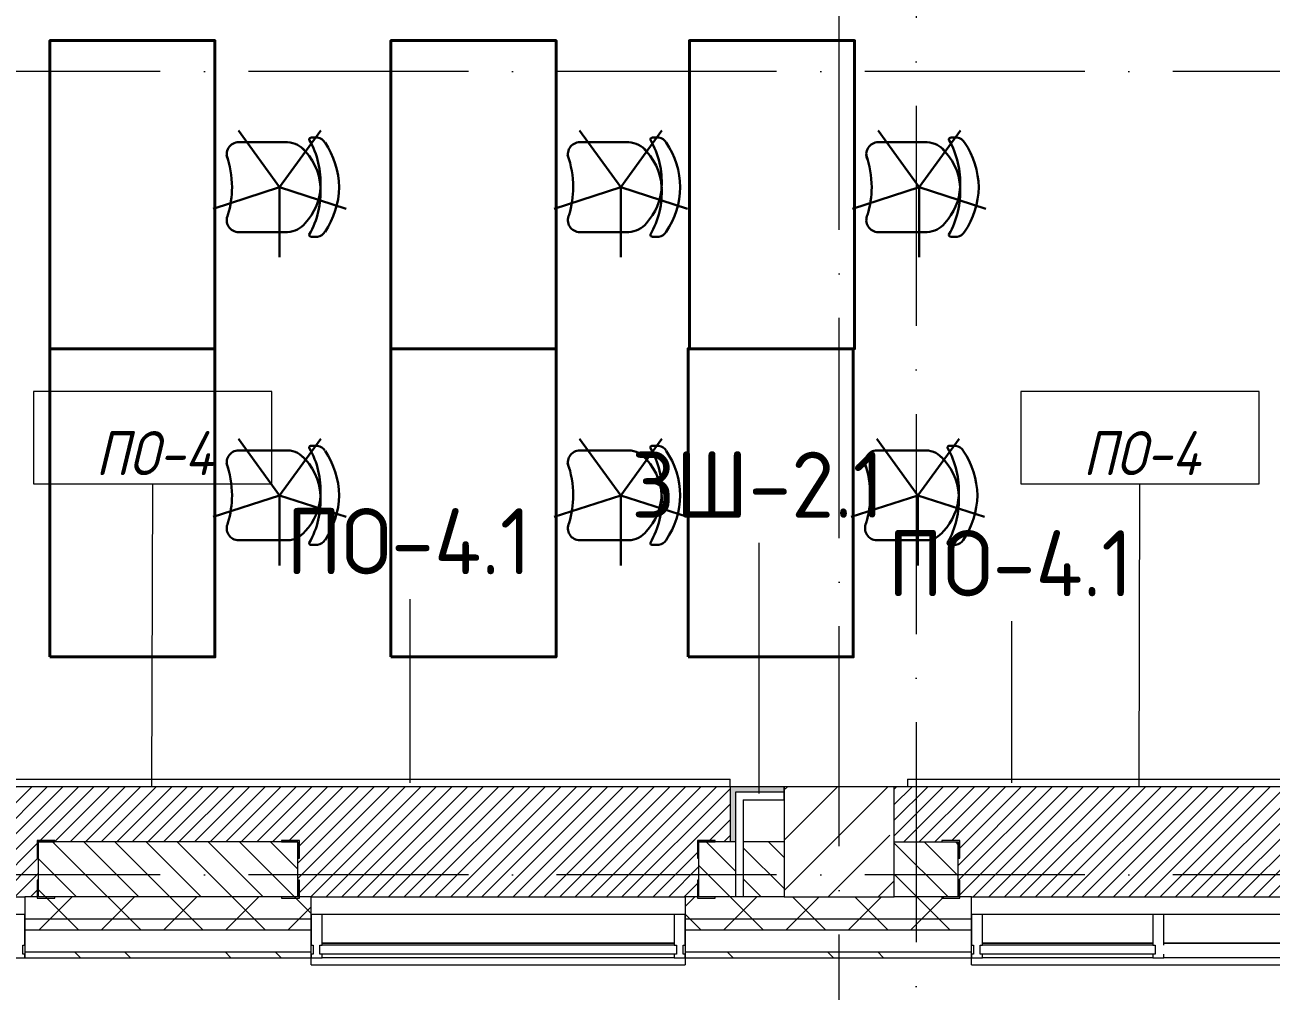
# Model space of a CAD drawing. Header units: millimetres. Extents: x -6467 to 105918, y -7090 to 92481.
# Drawn here: x 64900 to 70562, y -2347 to 2042 of the extents above; entities that cross this region are included whole.
import ezdxf

# ---------------------------------------------------------------- set-up
doc = ezdxf.new("R2010")
doc.units = ezdxf.units.MM
doc.linetypes.add('50_200_ШТРИХ_1Т_ш5_п1_п1_', pattern=[1400, 1000, -200, 0, -200])
doc.linetypes.add('IMPORT-200_ШТРИХ__ш1_п0_6_ _4_', pattern=[128000, 80000, -48000])
for name, color, linetype, lineweight in [('A-FLOR', 7, 'Continuous', 9), ('A-FLOR-IDEN', 7, 'Continuous', 9), ('A-GLAZ', 7, 'Continuous', 5), ('A-GLAZ-CWMG', 7, 'Continuous', 9), ('A-GLAZ-CWMG-1', 7, 'Continuous', 20), ('A-WALL', 7, 'Continuous', 5), ('A-WALL-FNSH-1', 7, 'Continuous', 5), ('A-WALL-IDEN', 7, 'Continuous', 9), ('I-WALL', 7, 'Continuous', 5), ('S-COLS', 7, 'Continuous', 9), ('S-COLS-1', 7, 'Continuous', 5)]:
    doc.layers.add(name, color=color, linetype=linetype, lineweight=lineweight)
for name, color, linetype, lineweight, true_color in [('A-FLOR-PATT-1', 7, 'Continuous', 5, 0xd61c12), ('A-GENM-1', 7, 'Continuous', 9, 0xaaaaaa), ('A-GENM-2', 7, 'Continuous', 20, 0xaaaaaa), ('A-WALL-1', 7, 'Continuous', 5, 0x77b143), ('A-WALL-3', 7, 'Continuous', 5, 0x787878), ('мебель 2 этаж-1', 7, 'Continuous', 40, 0xaaaaaa), ('Оси-3', 7, '50_200_ШТРИХ_1Т_ш5_п1_п1_', 9, 0xaaaaaa), ('ТХ_функционал-15', 7, 'IMPORT-200_ШТРИХ__ш1_п0_6_ _4_', 30, 0xaaaaaa), ('ТХ_функционал-2', 7, 'Continuous', 40, 0xaaaaaa), ('ТХ_функционал-9', 7, 'Continuous', 30, 0xaaaaaa)]:
    doc.layers.add(name, color=color, linetype=linetype, lineweight=lineweight, true_color=true_color)
doc.styles.add('GOST Common', font='GOST_Common.ttf', dxfattribs={"height": 300})
doc.styles.add('GOST Common_I', font='GOST_Common Italic.ttf', dxfattribs={"width": 0.9, "height": 200})
pattern_1 = [(45, (0, 0), (-141.42136, 141.42136), []), (135, (0, 0), (-141.42136, -141.42136), [])]

# ---------------------------------------------------------------- blocks, each defined once
blk = doc.blocks.new('BSC_Колонна _Прямоугольная - 500х500-V67-АИ_План этажа Радиаторы_2')
at = {"layer": 'S-COLS-1'}
h = blk.add_hatch(dxfattribs=at)
h.set_pattern_fill('FP_95', color=256, style=0, pattern_type=2)
h.set_pattern_definition([(45, (-68600, 1668.96), (-228.0985, 228.0985), []), (45, (-68371.9, 1668.96), (-228.0985, 228.0985), [403.225, -80.645, 6.706, -73.939])])
h.paths.add_polyline_path([(-162.1, -250), (250, -250), (250, 250), (-250, 250), (-250, -250)])
for p, q in [((250, 250), (-250, 250)), ((-250, 250), (-250, -250)), ((250, -250), (250, 250)), ((-250, -250), (250, -250))]:
    blk.add_line(p, q, dxfattribs=at)
blk = doc.blocks.new('Прямоугольный импост - Импост структурный с накладкой - 180мм-22437098-АИ_План этажа Радиаторы_2')
at = {"layer": 'A-GLAZ-CWMG-1'}
for p, q in [((-50, 0), (-50, 17)), ((-50, 17), (0, 17)), ((-40, 0), (-50, 0)), ((-40, -40), (-40, 0)), ((0, 0), (-10, 0)), ((-10, 0), (-10, -40)), ((0, 17), (0, 0)), ((-50, -180), (-50, -40)), ((-50, -40), (-40, -40)), ((-10, -40), (0, -40)), ((0, -40), (0, -180)), ((0, -180), (-50, -180))]:
    blk.add_line(p, q, dxfattribs=at)
blk = doc.blocks.new('Прямоугольный импост - Импост структурный с накладкой - 180мм-22437099-АИ_План этажа Радиаторы_2')
at = {"layer": 'A-GLAZ-CWMG-1'}
for p, q in [((0, 17), (-50, 17)), ((-50, 17), (-50, 0)), ((-50, 0), (-40, 0)), ((-40, 0), (-40, -40)), ((-10, -40), (-10, 0)), ((-10, 0), (0, 0)), ((0, 0), (0, 17)), ((-40, -40), (-50, -40)), ((-50, -40), (-50, -180)), ((0, -40), (-10, -40)), ((0, -180), (0, -40)), ((-50, -180), (0, -180))]:
    blk.add_line(p, q, dxfattribs=at)
blk = doc.blocks.new('Прямоугольный импост - Импост структурный с накладкой - 180мм-V233-АИ_План этажа Радиаторы_2')
at = {"layer": 'A-GLAZ-CWMG'}
for p, q in [((67850, -1999), (66250, -1999)), ((67850, -2139), (66250, -2139)), ((67850, -2179), (66250, -2179)), ((67850, -2196), (66250, -2196))]:
    blk.add_line(p, q, dxfattribs=at)
blk = doc.blocks.new('Прямоугольный импост - Импост структурный с накладкой - 180мм-22437111-АИ_План этажа Радиаторы_2')
at = {"layer": 'A-GLAZ-CWMG-1'}
for p, q in [((-50, 0), (-50, 17)), ((-50, 17), (0, 17)), ((0, 0), (-10, 0)), ((-10, 0), (-10, -40)), ((0, 17), (0, 0)), ((-50, -180), (-50, -40)), ((-10, -40), (0, -40)), ((0, -40), (0, -180)), ((0, -180), (-50, -180))]:
    blk.add_line(p, q, dxfattribs=at)
blk = doc.blocks.new('Прямоугольный импост - Импост структурный с накладкой - 180мм-V234-АИ_План этажа Радиаторы_2')
at = {"layer": 'A-GLAZ-CWMG'}
for p, q in [((30725, -1999), (29950, -1999)), ((30725, -2139), (29950, -2139)), ((30725, -2179), (29950, -2179)), ((30725, -2196), (29950, -2196))]:
    blk.add_line(p, q, dxfattribs=at)
blk = doc.blocks.new('Прямоугольный импост - Импост структурный с накладкой - 180мм-V232-АИ_План этажа Радиаторы_2')
at = {"layer": 'A-GLAZ-CWMG'}
for p, q in [((6637, 55111), (5862, 55111)), ((6637, 54914), (5862, 54914))]:
    blk.add_line(p, q, dxfattribs=at)
blk = doc.blocks.new('Прямоугольный импост - Импост структурный с накладкой - 180мм-V237-АИ_План этажа Радиаторы_2')
at = {"layer": 'A-GLAZ-CWMG-1'}
for p, q in [((-25, 0), (-25, 17)), ((-25, 17), (25, 17)), ((-15, 0), (-25, 0)), ((-15, -40), (-15, 0)), ((25, 17), (25, 0)), ((-25, -180), (-25, -40)), ((-25, -40), (-15, -40)), ((25, -40), (25, -180)), ((25, -180), (-25, -180))]:
    blk.add_line(p, q, dxfattribs=at)
blk = doc.blocks.new('Прямоугольный импост - Импост структурный с накладкой - 180мм-22437157-АИ_План этажа Радиаторы_2')
at = {"layer": 'A-GLAZ-CWMG-1'}
for p, q in [((0, 17), (-50, 17)), ((-50, 17), (-50, 0)), ((-50, 0), (-40, 0)), ((-40, 0), (-40, -40)), ((-10, -40), (-10, 0)), ((-10, 0), (0, 0)), ((0, 0), (0, 17)), ((-40, -40), (-50, -40)), ((-50, -40), (-50, -180)), ((0, -40), (-10, -40)), ((0, -180), (0, -40)), ((-50, -180), (0, -180))]:
    blk.add_line(p, q, dxfattribs=at)
blk = doc.blocks.new('Фахверк _газобетон торцы_299 - Фахверк _газобетон торцы_-25573000-АИ_План этажа Радиаторы_2')
at = {"layer": 'A-GENM-2'}
for p, q in [((89406, 11134.7), (89325, 11134.7)), ((89325, 11134.7), (89325, 11128.7)), ((89325, 11128.7), (89400, 11128.7)), ((89400, 11128.7), (89400, 11053.7)), ((89406, 11053.7), (89406, 11134.7)), ((89400, 11053.7), (89406, 11053.7)), ((89400, 10953.7), (89400, 10878.7)), ((89406, 10953.7), (89400, 10953.7)), ((89406, 10872.7), (89406, 10953.7)), ((89400, 10878.7), (89325, 10878.7)), ((89325, 10878.7), (89325, 10872.7)), ((89325, 10872.7), (89406, 10872.7))]:
    blk.add_line(p, q, dxfattribs=at)
blk = doc.blocks.new('Фахверк _газобетон торцы_300 - Фахверк _газобетон торцы_-25573020-АИ_План этажа Радиаторы_2')
at = {"layer": 'A-GENM-2'}
for p, q in [((89406, 11134.7), (89325, 11134.7)), ((89325, 11134.7), (89325, 11128.7)), ((89325, 11128.7), (89400, 11128.7)), ((89400, 11128.7), (89400, 11053.7)), ((89406, 11053.7), (89406, 11134.7)), ((89400, 11053.7), (89406, 11053.7)), ((89400, 10953.7), (89400, 10878.7)), ((89406, 10953.7), (89400, 10953.7)), ((89406, 10872.7), (89406, 10953.7)), ((89400, 10878.7), (89325, 10878.7)), ((89325, 10878.7), (89325, 10872.7)), ((89325, 10872.7), (89406, 10872.7))]:
    blk.add_line(p, q, dxfattribs=at)
blk = doc.blocks.new('Фахверк _газобетон торцы_301 - Фахверк _газобетон торцы_-25573040-АИ_План этажа Радиаторы_2')
at = {"layer": 'A-GENM-2'}
for p, q in [((89406, 11134.7), (89325, 11134.7)), ((89325, 11134.7), (89325, 11128.7)), ((89325, 11128.7), (89400, 11128.7)), ((89400, 11128.7), (89400, 11053.7)), ((89406, 11053.7), (89406, 11134.7)), ((89400, 11053.7), (89406, 11053.7)), ((89400, 10953.7), (89400, 10878.7)), ((89406, 10953.7), (89400, 10953.7)), ((89406, 10872.7), (89406, 10953.7)), ((89400, 10878.7), (89325, 10878.7)), ((89325, 10878.7), (89325, 10872.7)), ((89325, 10872.7), (89406, 10872.7))]:
    blk.add_line(p, q, dxfattribs=at)
blk = doc.blocks.new('Фахверк _газобетон торцы_302 - Фахверк _газобетон торцы_-25573060-АИ_План этажа Радиаторы_2')
at = {"layer": 'A-GENM-2'}
for p, q in [((89406, 11134.7), (89325, 11134.7)), ((89325, 11134.7), (89325, 11128.7)), ((89325, 11128.7), (89400, 11128.7)), ((89400, 11128.7), (89400, 11053.7)), ((89406, 11053.7), (89406, 11134.7)), ((89400, 11053.7), (89406, 11053.7)), ((89400, 10953.7), (89400, 10878.7)), ((89406, 10953.7), (89400, 10953.7)), ((89406, 10872.7), (89406, 10953.7)), ((89400, 10878.7), (89325, 10878.7)), ((89325, 10878.7), (89325, 10872.7)), ((89325, 10872.7), (89406, 10872.7))]:
    blk.add_line(p, q, dxfattribs=at)
blk = doc.blocks.new('Отлив_СКБ - Отлив витража-25810986-АИ_План этажа Радиаторы_2')
at = {"layer": 'A-GLAZ'}
for p, q in [((0, 67.4), (0, 100)), ((1700, 100), (0, 100)), ((1700, 100), (1700, 67.4)), ((50, 2), (1650, 2)), ((1650, 0), (50, 0))]:
    blk.add_line(p, q, dxfattribs=at)
blk = doc.blocks.new('Отлив_СКБ - Отлив витража-V387-АИ_План этажа Радиаторы_2')
at = {"layer": 'A-GLAZ'}
for p, q in [((0, 67.4), (0, 100)), ((1700, 100), (0, 100)), ((1700, 100), (1700, 67.4)), ((50, 2), (825, 2)), ((875, 2), (1650, 2)), ((825, 0), (50, 0)), ((1650, 0), (875, 0))]:
    blk.add_line(p, q, dxfattribs=at)
blk = doc.blocks.new('мебель 2 этаж-28800768-АИ_План этажа Радиаторы_2')
at = {"layer": 'ТХ_функционал-15'}
for p, q in [((68320.7, 3020.2), (68133.7, 3277.6)), ((69870.7, 3020.2), (69683.7, 3277.6)), ((71226.7, 3020.2), (71039.7, 3277.6)), ((68320.7, 1620.2), (68133.7, 1877.6)), ((69870.7, 1620.2), (69683.7, 1877.6)), ((71220.7, 1620.2), (71033.7, 1877.6))]:
    blk.add_line(p, q, dxfattribs=at)
at = {"layer": 'ТХ_функционал-15', "flags": 128}
for points in [[(68018.1, 2921.9), (68320.7, 3020.2), (68507.7, 3277.6)], [(69568.1, 2921.9), (69870.7, 3020.2), (70057.7, 3277.6)], [(70924.1, 2921.9), (71226.7, 3020.2), (71413.7, 3277.6)], [(68623.3, 2921.9), (68320.7, 3020.2), (68320.7, 2702)], [(70173.3, 2921.9), (69870.7, 3020.2), (69870.7, 2702)], [(71529.3, 2921.9), (71226.7, 3020.2), (71226.7, 2702)], [(68018.1, 1521.9), (68320.7, 1620.2), (68507.7, 1877.6)], [(69568.1, 1521.9), (69870.7, 1620.2), (70057.7, 1877.6)], [(70918.1, 1521.9), (71220.7, 1620.2), (71407.7, 1877.6)], [(68623.3, 1521.9), (68320.7, 1620.2), (68320.7, 1302)], [(70173.3, 1521.9), (69870.7, 1620.2), (69870.7, 1302)], [(71523.3, 1521.9), (71220.7, 1620.2), (71220.7, 1302)]]:
    blk.add_lwpolyline(points, dxfattribs=at)
at = {"layer": 'ТХ_функционал-2', "flags": 128}
for points in [[(67276.7, 2286.3), (67276.7, 3686.3), (68026.7, 3686.3), (68026.7, 2286.3)], [(68826.7, 2286.3), (68826.7, 3686.3), (69576.7, 3686.3), (69576.7, 2286.3)], [(70182.7, 2286.3), (70182.7, 3686.3), (70932.7, 3686.3), (70932.7, 2286.3)], [(67276.7, 886.3), (67276.7, 2286.3), (68026.7, 2286.3), (68026.7, 886.3)], [(68826.7, 886.3), (68826.7, 2286.3), (69576.7, 2286.3), (69576.7, 886.3)], [(70176.7, 886.3), (70176.7, 2286.3), (70926.7, 2286.3), (70926.7, 886.3)]]:
    blk.add_lwpolyline(points, close=True, dxfattribs=at)
at = {"layer": 'ТХ_функционал-9'}
for p, q in [((68465.1, 3245.2), (68493.4, 3245.2)), ((70015.1, 3245.2), (70043.4, 3245.2)), ((71371.1, 3245.2), (71399.4, 3245.2)), ((68357, 3224.4), (68134.9, 3224.4)), ((69907, 3224.4), (69684.9, 3224.4)), ((71263, 3224.4), (71040.9, 3224.4)), ((68357, 2816), (68134.9, 2816)), ((68465.1, 2795.2), (68493.4, 2795.2)), ((69907, 2816), (69684.9, 2816)), ((70015.1, 2795.2), (70043.4, 2795.2)), ((71263, 2816), (71040.9, 2816)), ((71371.1, 2795.2), (71399.4, 2795.2)), ((68357, 1824.4), (68134.9, 1824.4)), ((68465.1, 1845.2), (68493.4, 1845.2)), ((69907, 1824.4), (69684.9, 1824.4)), ((70015.1, 1845.2), (70043.4, 1845.2)), ((71257, 1824.4), (71034.9, 1824.4)), ((71365.1, 1845.2), (71393.4, 1845.2)), ((68357, 1416), (68134.9, 1416)), ((69907, 1416), (69684.9, 1416)), ((71257, 1416), (71034.9, 1416)), ((68465.1, 1395.2), (68493.4, 1395.2)), ((70015.1, 1395.2), (70043.4, 1395.2)), ((71365.1, 1395.2), (71393.4, 1395.2))]:
    blk.add_line(p, q, dxfattribs=at)
for centre, radius, start, end in [((68463.5, 3237.1), 8.29, 79.2228, 190.6014), ((68117.2, 3041.6), 389.8, 356.8495, 29.829), ((68487.6, 3200), 45.6, 30.5654, 82.6683), ((70013.5, 3237.1), 8.29, 79.2228, 190.6014), ((69667.2, 3041.6), 389.8, 356.8495, 29.829), ((70037.6, 3200), 45.6, 30.5654, 82.6683), ((71369.5, 3237.1), 8.29, 79.2228, 190.6014), ((71023.2, 3041.6), 389.8, 356.8495, 29.829), ((71393.6, 3200), 45.6, 30.5654, 82.6683), ((68134.8, 3169.9), 54.5, 89.9013, 206.365), ((68352.3, 3116.6), 107.9, 38.2526, 87.5199), ((68244, 3005.3), 262.9, 3.2504, 48.1979), ((68215.5, 3013.5), 375.4, 1.0242, 33.9491), ((69684.8, 3169.9), 54.5, 89.9013, 206.365), ((69902.3, 3116.6), 107.9, 38.2526, 87.5199), ((69794, 3005.3), 262.9, 3.2504, 48.1979), ((69765.5, 3013.5), 375.4, 1.0242, 33.9491), ((71040.8, 3169.9), 54.5, 89.9013, 206.365), ((71258.3, 3116.6), 107.9, 38.2526, 87.5199), ((71150, 3005.3), 262.9, 3.2504, 48.1979), ((71121.5, 3013.5), 375.4, 1.0242, 33.9491), ((67644.5, 3015.7), 460.2, 0.5674, 19.1412), ((69194.5, 3015.7), 460.2, 0.5674, 19.1412), ((70550.5, 3015.7), 460.2, 0.5674, 19.1412), ((67644.5, 3024.8), 460.2, 343.5816, 359.4326), ((68246, 3034.6), 260.9, 317.1011, 356.8345), ((68117.2, 2998.8), 389.8, 330.171, 3.1505), ((68215.5, 3026.9), 375.4, 326.0509, 358.9758), ((69194.5, 3024.8), 460.2, 343.5816, 359.4326), ((69796, 3034.6), 260.9, 317.1011, 356.8345), ((69667.2, 2998.8), 389.8, 330.171, 3.1505), ((69765.5, 3026.9), 375.4, 326.0509, 358.9758), ((70550.5, 3024.8), 460.2, 343.5816, 359.4326), ((71152, 3034.6), 260.9, 317.1011, 356.8345), ((71023.2, 2998.8), 389.8, 330.171, 3.1505), ((71121.5, 3026.9), 375.4, 326.0509, 358.9758), ((68134.8, 2870.5), 54.5, 153.635, 270.0987), ((69684.8, 2870.5), 54.5, 153.635, 270.0987), ((71040.8, 2870.5), 54.5, 153.635, 270.0987), ((68352.3, 2923.9), 107.9, 272.4801, 321.7474), ((69902.3, 2923.9), 107.9, 272.4801, 321.7474), ((71258.3, 2923.9), 107.9, 272.4801, 321.7474), ((68463.5, 2803.4), 8.29, 169.3986, 280.7772), ((68487.6, 2840.5), 45.6, 277.3317, 329.4346), ((70013.5, 2803.4), 8.29, 169.3986, 280.7772), ((70037.6, 2840.5), 45.6, 277.3317, 329.4346), ((71369.5, 2803.4), 8.29, 169.3986, 280.7772), ((71393.6, 2840.5), 45.6, 277.3317, 329.4346), ((68134.8, 1769.9), 54.5, 89.9013, 206.365), ((68352.3, 1716.6), 107.9, 38.2526, 87.5199), ((68463.5, 1837.1), 8.29, 79.2228, 190.6014), ((68117.2, 1641.6), 389.8, 356.8495, 29.829), ((68487.6, 1800), 45.6, 30.5654, 82.6683), ((68215.5, 1613.5), 375.4, 1.0242, 33.9491), ((69684.8, 1769.9), 54.5, 89.9013, 206.365), ((69902.3, 1716.6), 107.9, 38.2526, 87.5199), ((70013.5, 1837.1), 8.29, 79.2228, 190.6014), ((69667.2, 1641.6), 389.8, 356.8495, 29.829), ((70037.6, 1800), 45.6, 30.5654, 82.6683), ((69765.5, 1613.5), 375.4, 1.0242, 33.9491), ((71034.8, 1769.9), 54.5, 89.9013, 206.365), ((71252.3, 1716.6), 107.9, 38.2526, 87.5199), ((71363.5, 1837.1), 8.29, 79.2228, 190.6014), ((71017.2, 1641.6), 389.8, 356.8495, 29.829), ((71387.6, 1800), 45.6, 30.5654, 82.6683), ((71115.5, 1613.5), 375.4, 1.0242, 33.9491), ((67644.5, 1615.7), 460.2, 0.5674, 19.1412), ((68244, 1605.3), 262.9, 3.2504, 48.1979), ((69194.5, 1615.7), 460.2, 0.5674, 19.1412), ((69794, 1605.3), 262.9, 3.2504, 48.1979), ((70544.5, 1615.7), 460.2, 0.5674, 19.1412), ((71144, 1605.3), 262.9, 3.2504, 48.1979), ((67644.5, 1624.8), 460.2, 343.5816, 359.4326), ((68246, 1634.6), 260.9, 317.1011, 356.8345), ((68117.2, 1598.8), 389.8, 330.171, 3.1505), ((68215.5, 1626.9), 375.4, 326.0509, 358.9758), ((69194.5, 1624.8), 460.2, 343.5816, 359.4326), ((69796, 1634.6), 260.9, 317.1011, 356.8345), ((69667.2, 1598.8), 389.8, 330.171, 3.1505), ((69765.5, 1626.9), 375.4, 326.0509, 358.9758), ((70544.5, 1624.8), 460.2, 343.5816, 359.4326), ((71146, 1634.6), 260.9, 317.1011, 356.8345), ((71017.2, 1598.8), 389.8, 330.171, 3.1505), ((71115.5, 1626.9), 375.4, 326.0509, 358.9758), ((68134.8, 1470.5), 54.5, 153.635, 270.0987), ((69684.8, 1470.5), 54.5, 153.635, 270.0987), ((71034.8, 1470.5), 54.5, 153.635, 270.0987), ((68352.3, 1523.9), 107.9, 272.4801, 321.7474), ((68487.6, 1440.5), 45.6, 277.3317, 329.4346), ((69902.3, 1523.9), 107.9, 272.4801, 321.7474), ((70037.6, 1440.5), 45.6, 277.3317, 329.4346), ((71252.3, 1523.9), 107.9, 272.4801, 321.7474), ((71387.6, 1440.5), 45.6, 277.3317, 329.4346), ((68463.5, 1403.4), 8.29, 169.3986, 280.7772), ((70013.5, 1403.4), 8.29, 169.3986, 280.7772), ((71363.5, 1403.4), 8.29, 169.3986, 280.7772)]:
    blk.add_arc(centre, radius, start, end, dxfattribs=at)
blk = doc.blocks.new('AAR_СКБ_Марка_Перекрытия_1 мм - Марка пола-27961726-АИ_План этажа Радиаторы_2')
at = {"layer": 'A-FLOR-IDEN'}
for p, q in [((2.723, 2.101), (-2.69, 2.101)), ((-2.69, 2.101), (-2.69, 0)), ((2.723, 0), (2.723, 2.101)), ((-2.69, 0), (2.723, 0))]:
    blk.add_line(p, q, dxfattribs=at)

msp = doc.modelspace()

# ---------------------------------------------------------------- hatches: boundary and pattern name
at = {"layer": 'A-FLOR-PATT-1'}
h = msp.add_hatch(dxfattribs=at)
h.set_pattern_fill('FP_280', color=256, style=0, pattern_type=2)
h.set_pattern_definition([(45, (65600, -1668.96), (-35.3553, 35.3553), [])])
h.paths.add_polyline_path([(67607.4, -1919), (67955.4, -1919), (67955.4, -1844), (67960.4, -1844), (67960.4, -1744), (67955.4, -1744), (67955.4, -1663), (68036.4, -1663), (68036.4, -1669), (68104, -1669), (68104, -1419), (62850, -1419), (62850, -1669), (63066.4, -1669), (63066.4, -1663), (63147.4, -1663), (63147.4, -1744), (63141.4, -1744), (63141.4, -1844), (63147.4, -1844), (63147.4, -1919), (64955.4, -1918.1), (64955.4, -1844), (64960.4, -1844), (64960.4, -1744), (64955.4, -1744), (64955.4, -1663), (65036.4, -1663), (65036.4, -1669), (66066.4, -1669), (66066.4, -1663), (66147.4, -1663), (66147.4, -1744), (66141.4, -1744), (66141.4, -1844), (66147.4, -1844), (66147.4, -1919), (66776.9, -1919)])
h = msp.add_hatch(dxfattribs=at)
h.set_pattern_fill('FP_281', color=256, style=0, pattern_type=2)
h.set_pattern_definition([(45, (70095.224, -1668.96), (-35.3553, 35.3553), [])])
h.paths.add_polyline_path([(70929.4, -1919), (70955.4, -1918.3), (70955.4, -1844), (70960.4, -1844), (70960.4, -1744), (70955.4, -1744), (70955.4, -1663), (71036.4, -1663), (71036.4, -1669), (71085.2, -1669), (71085.2, -1419), (68850, -1419), (68850, -1670.8), (69140.4, -1670.8), (69141.4, -1844), (69147.4, -1844), (69147.4, -1919), (70900, -1919)])
h.paths.add_polyline_path([(69147.4, -1744), (69141.4, -1744), (69140.4, -1669), (69066.4, -1669), (69066.4, -1663), (69147.4, -1663), (69147.4, -1719.8)])
at = {"layer": 'A-WALL'}
h = msp.add_hatch(dxfattribs=at)
h.set_pattern_fill('FP_125', color=256, style=0, pattern_type=2)
h.set_pattern_definition(pattern_1)
h.paths.add_polyline_path([(99166.3, -2019), (101250, -2019), (101250, -1919), (92065.3, -1919), (92065.3, -2019), (95844.3, -2019)])
h.paths.add_polyline_path([(90365.3, -2019), (90365.3, -1919), (82525, -1919), (82525, -2019), (90030.8, -2019)])
h.paths.add_polyline_path([(81400, -2019), (81675, -2019), (81675, -1919), (80400, -1919), (80400, -2019), (81310.6, -2019)])
h.paths.add_polyline_path([(70900, -2019), (72700, -2019), (72700, -1919), (70900, -1919)])
h.paths.add_polyline_path([(69200, -2019), (69200, -1919), (67900, -1919), (67900, -2019), (68853.1, -2019)])
h.paths.add_polyline_path([(66200, -2019), (66200, -1919), (64900, -1919), (64900, -2019), (65946.4, -2019)])
h.paths.add_polyline_path([(63039.6, -2019), (63200, -2019), (63200, -1919), (61900, -1919), (61900, -2019), (62624.4, -2019)])
h.paths.add_polyline_path([(57200, -2019), (57200, -1919), (55900, -1919), (55900, -2019), (56810.9, -2019)])
h.paths.add_polyline_path([(58900, -2019), (60200, -2019), (60200, -1919), (58900, -1919)])
h.paths.add_polyline_path([(52900, -2019), (54200, -2019), (54200, -1919), (52900, -1919)])
h.paths.add_polyline_path([(50997.4, -2019), (51200, -2019), (51200, -1919), (49900, -1919), (49900, -2019), (50166.9, -2019)])
h.paths.add_polyline_path([(46900, -2019), (48200, -2019), (48200, -1919), (46900, -1919)])
h.paths.add_polyline_path([(45183.9, -2019), (45200, -2019), (45200, -1919), (43900, -1919), (43900, -2019), (44353.4, -2019)])
h.paths.add_polyline_path([(41861.9, -2019), (42200, -2019), (42200, -1919), (40900, -1919), (40900, -2019), (41031.4, -2019)])
h.paths.add_polyline_path([(38539.9, -2019), (39200, -2019), (39200, -1919), (37600, -1919), (37600, -2019), (37709.4, -2019)])
h.paths.add_polyline_path([(34600, -2019), (35900, -2019), (35900, -1919), (34600, -1919)])
h.paths.add_polyline_path([(31895.9, -2019), (32900, -2019), (32900, -1919), (31600, -1919), (31600, -2019)])
h.paths.add_polyline_path([(29900, -2019), (29900, -1919), (28790, -1919), (28790, -2019), (29819.7, -2019)])
h.paths.add_polyline_path([(25667.2, -2019), (26900, -2019), (26900, -1919), (25600, -1919), (25600, -2019)])
h.paths.add_polyline_path([(23900, -2019), (23900, -1919), (22600, -1919), (22600, -2019), (23590.9, -2019)])
h.paths.add_polyline_path([(20268.9, -2019), (20900, -2019), (20900, -1919), (19600, -1919), (19600, -2019), (19853.7, -2019)])
h.paths.add_polyline_path([(14870.7, -2019), (14960, -2019), (14960, -1919), (13660, -1919), (13660, -2019), (14455.5, -2019)])
h.paths.add_polyline_path([(16660, -2019), (17900, -2019), (17900, -1919), (16660, -1919)])
h.paths.add_polyline_path([(12785, -2019), (12785, -1919), (7325.3, -1919), (7325.3, -2019), (12379.2, -2019)])
h.paths.add_polyline_path([(2828.5, -2019), (6450.3, -2019), (6450.3, -1919), (-2550, -1919), (-2550, -2019), (-493.5, -2019)])
h = msp.add_hatch(dxfattribs=at)
h.set_pattern_fill('FP_125', color=256, style=0, pattern_type=2)
h.set_pattern_definition(pattern_1)
h.paths.add_polyline_path([(99166.3, -2069), (101350, -2069), (101350, -2019), (92065.3, -2019), (92065.3, -2069), (95844.3, -2069)])
h.paths.add_polyline_path([(89200.3, -2069), (90365.3, -2069), (90365.3, -2019), (82525, -2019), (82525, -2069), (87539.3, -2069)])
h.paths.add_polyline_path([(81675, -2069), (81675, -2019), (80400, -2019), (80400, -2069), (81310.6, -2069)])
h.paths.add_polyline_path([(72590.4, -2069), (72700, -2069), (72700, -2019), (70900, -2019), (70900, -2069), (71759.9, -2069)])
h.paths.add_polyline_path([(68853.1, -2069), (69200, -2069), (69200, -2019), (67900, -2019), (67900, -2069), (68437.9, -2069)])
h.paths.add_polyline_path([(65946.4, -2069), (66200, -2069), (66200, -2019), (64900, -2019), (64900, -2069), (65115.9, -2069)])
h.paths.add_polyline_path([(62209.1, -2069), (63200, -2069), (63200, -2019), (61900, -2019), (61900, -2069)])
h.paths.add_polyline_path([(57200, -2069), (57200, -2019), (55900, -2019), (55900, -2069), (56810.9, -2069)])
h.paths.add_polyline_path([(58900, -2069), (60200, -2069), (60200, -2019), (58900, -2019)])
h.paths.add_polyline_path([(50997.4, -2069), (51200, -2069), (51200, -2019), (49900, -2019), (49900, -2069), (50166.9, -2069)])
h.paths.add_polyline_path([(53904.1, -2069), (54200, -2069), (54200, -2019), (52900, -2019), (52900, -2069), (53488.9, -2069)])
h.paths.add_polyline_path([(48200, -2069), (48200, -2019), (46900, -2019), (46900, -2069), (47675.4, -2069)])
h.paths.add_polyline_path([(42200, -2069), (42200, -2019), (40900, -2019), (40900, -2069), (41861.9, -2069)])
h.paths.add_polyline_path([(45183.9, -2069), (45200, -2069), (45200, -2019), (43900, -2019), (43900, -2069), (44353.4, -2069)])
h.paths.add_polyline_path([(39200, -2069), (39200, -2019), (37600, -2019), (37600, -2069), (38955.2, -2069)])
h.paths.add_polyline_path([(35900, -2069), (35900, -2019), (34600, -2019), (34600, -2069), (35217.9, -2069)])
h.paths.add_polyline_path([(31895.9, -2069), (32900, -2069), (32900, -2019), (31600, -2019), (31600, -2069)])
h.paths.add_polyline_path([(26497.7, -2069), (26900, -2069), (26900, -2019), (25600, -2019), (25600, -2069), (26082.4, -2069)])
h.paths.add_polyline_path([(28989.2, -2069), (29900, -2069), (29900, -2019), (28790, -2019), (28790, -2069)])
h.paths.add_polyline_path([(23900, -2069), (23900, -2019), (22600, -2019), (22600, -2069), (23590.9, -2069)])
h.paths.add_polyline_path([(19600, -2069), (20900, -2069), (20900, -2019), (19600, -2019)])
h.paths.add_polyline_path([(14870.7, -2069), (14960, -2069), (14960, -2019), (13660, -2019), (13660, -2069), (14455.5, -2069)])
h.paths.add_polyline_path([(16947, -2069), (17900, -2069), (17900, -2019), (16660, -2019), (16660, -2069)])
h.paths.add_polyline_path([(10303, -2069), (12785, -2069), (12785, -2019), (7325.3, -2019), (7325.3, -2069), (9472.5, -2069)])
h.paths.add_polyline_path([(5735.2, -2069), (6450.3, -2069), (6450.3, -2019), (-2600, -2019), (-2600, -2069), (5320, -2069)])
at = {"layer": 'A-WALL-1'}
for points in [[(68129, -1669), (68129, -1419), (68104, -1419), (68104, -1669)], [(68349, -1444), (68349, -1419), (68129, -1419), (68129, -1444), (68164, -1444)]]:
    msp.add_hatch(color=256, dxfattribs=at).paths.add_polyline_path(points)
at = {"layer": 'A-WALL-3'}
h = msp.add_hatch(dxfattribs=at)
h.set_pattern_fill('FP_124', color=256, style=0, pattern_type=2)
h.set_pattern_definition([(135, (0, 0), (-342.1478, -342.1478), []), (135, (228.1, 0), (-342.1478, -342.1478), [])])
h.paths.add_polyline_path([(101400, -2196), (101500, -2196), (101500, -2169), (92065.3, -2169), (92065.3, -2196), (101350, -2196)])
h.paths.add_polyline_path([(90365.3, -2196), (90365.3, -2169), (82525, -2169), (82525, -2196), (90030.8, -2196)])
h.paths.add_polyline_path([(81675, -2196), (81675, -2169), (80400, -2169), (80400, -2196), (81310.6, -2196)])
h.paths.add_polyline_path([(71759.9, -2196), (72700, -2196), (72700, -2169), (70900, -2169), (70900, -2196), (70929.4, -2196)])
h.paths.add_polyline_path([(68853.1, -2196), (69200, -2196), (69200, -2169), (67900, -2169), (67900, -2196), (68437.9, -2196)])
h.paths.add_polyline_path([(65946.4, -2196), (66200, -2196), (66200, -2169), (64900, -2169), (64900, -2196), (65115.9, -2196)])
h.paths.add_polyline_path([(62209.1, -2196), (63200, -2196), (63200, -2169), (61900, -2169), (61900, -2196)])
h.paths.add_polyline_path([(55900, -2196), (57200, -2196), (57200, -2169), (55900, -2169)])
h.paths.add_polyline_path([(60200, -2196), (60200, -2169), (58900, -2169), (58900, -2196), (60132.9, -2196)])
h.paths.add_polyline_path([(52900, -2196), (54200, -2196), (54200, -2169), (52900, -2169)])
h.paths.add_polyline_path([(50997.4, -2196), (51200, -2196), (51200, -2169), (49900, -2169), (49900, -2196), (50166.9, -2196)])
h.paths.add_polyline_path([(48200, -2196), (48200, -2169), (46900, -2169), (46900, -2196), (47675.4, -2196)])
h.paths.add_polyline_path([(45183.9, -2196), (45200, -2196), (45200, -2169), (43900, -2169), (43900, -2196), (44353.4, -2196)])
h.paths.add_polyline_path([(41031.4, -2196), (42200, -2196), (42200, -2169), (40900, -2169), (40900, -2196)])
h.paths.add_polyline_path([(38955.2, -2196), (39200, -2196), (39200, -2169), (37600, -2169), (37600, -2196), (38539.9, -2196)])
h.paths.add_polyline_path([(35217.9, -2196), (35900, -2196), (35900, -2169), (34600, -2169), (34600, -2196), (34802.7, -2196)])
h.paths.add_polyline_path([(32726.4, -2196), (32900, -2196), (32900, -2169), (31600, -2169), (31600, -2196), (31895.9, -2196)])
h.paths.add_polyline_path([(29819.7, -2196), (29900, -2196), (29900, -2169), (28790, -2169), (28790, -2196), (29404.4, -2196)])
h.paths.add_polyline_path([(23900, -2196), (23900, -2169), (22600, -2169), (22600, -2196), (23590.9, -2196)])
h.paths.add_polyline_path([(26082.4, -2196), (26900, -2196), (26900, -2169), (25600, -2169), (25600, -2196), (25667.2, -2196)])
h.paths.add_polyline_path([(19600, -2196), (20900, -2196), (20900, -2169), (19600, -2169)])
h.paths.add_polyline_path([(14455.5, -2196), (14960, -2196), (14960, -2169), (13660, -2169), (13660, -2196), (14040.2, -2196)])
h.paths.add_polyline_path([(17777.5, -2196), (17900, -2196), (17900, -2169), (16660, -2169), (16660, -2196), (16947, -2196)])
h.paths.add_polyline_path([(11964, -2196), (12785, -2196), (12785, -2169), (7325.3, -2169), (7325.3, -2196), (11133.5, -2196)])
h.paths.add_polyline_path([(5735.2, -2196), (6450.3, -2196), (6450.3, -2169), (-2727, -2169), (-2727, -2196), (5320, -2196)])
at = {"layer": 'I-WALL'}
h = msp.add_hatch(dxfattribs=at)
h.set_pattern_fill('FP_2', color=256, style=0, pattern_type=2)
h.set_pattern_definition([(135, (0, 0), (-70.71068, -70.71068), [])])
h.paths.add_polyline_path([(80895.3, -1919), (80900, -1919), (80900, -1669), (80460, -1669), (80460, -1919), (80480.1, -1919)])
h.paths.add_polyline_path([(71850, -1919), (71900, -1919), (71900, -1669), (71850, -1669), (71850, -1795)])
h.paths.add_polyline_path([(71110.2, -1919), (71110.2, -1669), (70960.4, -1670.8), (70960.4, -1919)])
h.paths.add_polyline_path([(72400, -1919), (72567.2, -1919), (72567.2, -1669), (72400, -1669), (72400, -1719.8)])
h.paths.add_polyline_path([(71350, -1919), (71350, -1669), (71145.2, -1669), (71145.2, -1919)])
h.paths.add_polyline_path([(72602.2, -1919), (72640, -1919), (72640, -1669), (72602.2, -1669), (72602.2, -1719.8)])
h.paths.add_polyline_path([(69140.4, -1919), (69140.4, -1670.8), (68850, -1670.8), (68850, -1919), (68853.1, -1919)])
h.paths.add_polyline_path([(68129, -1919), (68129, -1669), (67960.4, -1669), (67960.4, -1919), (68022.6, -1919)])
h.paths.add_polyline_path([(68350, -1919), (68350, -1669), (68164, -1669), (68164, -1919)])
h.paths.add_polyline_path([(65946.4, -1919), (66140.4, -1919), (66140.4, -1669), (64960.4, -1669), (64960.4, -1919), (65115.9, -1919)])
h.paths.add_polyline_path([(62850, -1919), (63140.4, -1919), (63140.4, -1669), (62850, -1669), (62850, -1730.5)])
h.paths.add_polyline_path([(62209.1, -1919), (62350, -1919), (62350, -1669), (61960.4, -1669), (61960.4, -1919)])
h.paths.add_polyline_path([(59850, -1919), (60017.2, -1919), (60017.2, -1669), (59850, -1669), (59850, -1719.8)])
h.paths.add_polyline_path([(60052.2, -1919), (60140.4, -1919), (60140.4, -1669), (60052.2, -1669), (60052.2, -1719.8)])
h.paths.add_polyline_path([(55980.4, -1919), (57140.4, -1919), (57140.4, -1669), (55960.4, -1669), (55960.4, -1919)])
h.paths.add_polyline_path([(59350, -1919), (59350, -1669), (59160, -1669), (59160, -1919), (59302.4, -1919)])
h.paths.add_polyline_path([(58960.4, -1919), (59125, -1919), (59125, -1669), (58960.4, -1669), (58960.4, -1719.8)])
h.paths.add_polyline_path([(53164, -1919), (53350, -1919), (53350, -1669), (53164, -1669), (53164, -1719.8)])
h.paths.add_polyline_path([(50350, -1919), (50350, -1669), (50164, -1669), (50164, -1919), (50166.9, -1919)])
h.paths.add_polyline_path([(50129, -1919), (50129, -1669), (49960.4, -1669), (49960.4, -1919)])
h.paths.add_polyline_path([(53073.6, -1919), (53129, -1919), (53129, -1669), (52960.4, -1669), (52960.4, -1919)])
h.paths.add_polyline_path([(53904.1, -1919), (54010, -1919), (54010, -1669), (53850, -1669), (53850, -1919)])
h.paths.add_polyline_path([(54140.4, -1919), (54140.4, -1669), (54045, -1669), (54045, -1919)])
h.paths.add_polyline_path([(51140.4, -1919), (51140.4, -1669), (50850, -1669), (50850, -1919), (50997.4, -1919)])
h.paths.add_polyline_path([(45140.4, -1919), (45140.4, -1669), (45067.3, -1669), (45067.3, -1919)])
h.paths.add_polyline_path([(45032.3, -1919), (45032.3, -1669), (44850, -1669), (44850, -1919)])
h.paths.add_polyline_path([(47675.4, -1919), (48140.4, -1919), (48140.4, -1669), (46960.4, -1669), (46960.4, -1919)])
h.paths.add_polyline_path([(39140.4, -1919), (39140.4, -1669), (39052.2, -1669), (39052.2, -1919)])
h.paths.add_polyline_path([(38955.2, -1919), (39017.2, -1919), (39017.2, -1669), (38850, -1669), (38850, -1919)])
h.paths.add_polyline_path([(38350, -1919), (38350, -1669), (38300, -1669), (38300, -1919)])
h.paths.add_polyline_path([(41861.9, -1919), (42017.2, -1919), (42017.2, -1669), (41850, -1669), (41850, -1919)])
h.paths.add_polyline_path([(42052.2, -1919), (42139.8, -1919), (42139.8, -1669), (42052.2, -1669), (42052.2, -1719.8)])
h.paths.add_polyline_path([(43959.8, -1919), (44350, -1919), (44350, -1669), (43959.8, -1669), (43959.8, -1719.8)])
h.paths.add_polyline_path([(40960.4, -1919), (41350, -1919), (41350, -1669), (40960.4, -1669), (40960.4, -1719.8)])
h.paths.add_polyline_path([(35300, -1919), (35840.4, -1919), (35840.4, -1669), (35300, -1669), (35300, -1719.8)])
h.paths.add_polyline_path([(34660.4, -1919), (34800, -1919), (34800, -1669), (34660.4, -1669), (34660.4, -1719.8)])
h.paths.add_polyline_path([(37660.4, -1919), (37800, -1919), (37800, -1669), (37660.4, -1669), (37660.4, -1719.8)])
h.paths.add_polyline_path([(29480, -1919), (29480, -1669), (29300, -1669), (29300, -1919), (29404.4, -1919)])
h.paths.add_polyline_path([(31660.4, -1919), (32840.4, -1919), (32840.4, -1669), (31660.4, -1669), (31660.4, -1719.8)])
h.paths.add_polyline_path([(28660.4, -1919), (28800, -1919), (28800, -1669), (28660.4, -1669), (28660.4, -1719.8)])
h.paths.add_polyline_path([(29840.4, -1919), (29840.4, -1669), (29515, -1669), (29515, -1919), (29819.7, -1919)])
h.paths.add_polyline_path([(25800, -1919), (25800, -1669), (25660.4, -1669), (25660.4, -1919), (25667.2, -1919)])
h.paths.add_polyline_path([(26467.2, -1919), (26467.2, -1669), (26300, -1669), (26300, -1919)])
h.paths.add_polyline_path([(26840.4, -1919), (26840.4, -1669), (26502.2, -1669), (26502.2, -1919)])
h.paths.add_polyline_path([(23590.9, -1919), (23840.4, -1919), (23840.4, -1669), (22660.4, -1669), (22660.4, -1919), (22760.4, -1919)])
h.paths.add_polyline_path([(20684.2, -1919), (20840.4, -1919), (20840.4, -1669), (20475, -1669), (20475, -1919)])
h.paths.add_polyline_path([(17840.4, -1919), (17840.4, -1669), (17535, -1669), (17535, -1919), (17777.5, -1919)])
h.paths.add_polyline_path([(20300, -1919), (20440, -1919), (20440, -1669), (20300, -1669), (20300, -1719.8)])
h.paths.add_polyline_path([(19800, -1919), (19800, -1669), (19660.4, -1669), (19660.4, -1919)])
h.paths.add_polyline_path([(14400, -1919), (14400, -1669), (13722.5, -1669), (13722.5, -1919), (14040.2, -1919)])
h.paths.add_polyline_path([(16720.4, -1919), (16800, -1919), (16800, -1669), (16720.4, -1669), (16720.4, -1719.8)])
h.paths.add_polyline_path([(17500, -1919), (17500, -1669), (17300, -1669), (17300, -1919)])
h.paths.add_polyline_path([(12722.5, -1919), (12722.5, -1669), (11094.6, -1669), (11094.6, -1919), (12379.2, -1919)])
h.paths.add_polyline_path([(10900, -1919), (11059.6, -1919), (11059.6, -1669), (10900, -1669), (10900, -1885)])
h.paths.add_polyline_path([(10303, -1919), (10400, -1919), (10400, -1669), (7387.8, -1669), (7387.8, -1919), (9472.5, -1919)])
h.paths.add_polyline_path([(6032.8, -1919), (6387.8, -1919), (6387.8, -1669), (6032.8, -1669), (6032.8, -1719.8)])
h.paths.add_polyline_path([(5800, -1919), (5997.8, -1919), (5997.8, -1669), (5800, -1669), (5800, -1719.8)])

# ---------------------------------------------------------------- linework, layer by layer
at = {"layer": 'A-FLOR'}
for p, q in [((68104, -1419), (62850, -1419)), ((71085.2, -1419), (68850, -1419)), ((63200, -1919), (64900, -1919)), ((66200, -1919), (67900, -1919)), ((69200, -1919), (70900, -1919))]:
    msp.add_line(p, q, dxfattribs=at)
at = {"layer": 'A-FLOR-IDEN'}
for p, q in [((65477, -1419), (65480.4, -43.2)), ((69962.8, -1419), (69966.2, -43.2))]:
    msp.add_line(p, q, dxfattribs=at)
at = {"layer": 'A-WALL'}
for p, q in [((62910, -1384), (68104, -1384)), ((68104, -1419), (68104, -1384)), ((68910, -1384), (71091.6, -1384)), ((68910, -1384), (68910, -1419)), ((68129, -1444), (68129, -1919)), ((68349, -1444), (68129, -1444)), ((68349, -1479), (68349, -1444)), ((68164, -1479), (68164, -1919)), ((68164, -1479), (68349, -1479)), ((66140.4, -1669), (64960.4, -1669)), ((64960.4, -1669), (64960.4, -1919)), ((66140.4, -1919), (66140.4, -1669)), ((68129, -1669), (67960.4, -1669)), ((67960.4, -1669), (67960.4, -1919)), ((68350, -1669), (68164, -1669)), ((69140.4, -1670.8), (68850, -1670.8)), ((69140.4, -1919), (69140.4, -1670.8)), ((64900, -2019), (66200, -2019)), ((67900, -2019), (69200, -2019)), ((64900, -2069), (66200, -2069)), ((67900, -2069), (69200, -2069)), ((64900, -2169), (66200, -2169)), ((67900, -2169), (69200, -2169))]:
    msp.add_line(p, q, dxfattribs=at)
at = {"layer": 'A-WALL-FNSH-1'}
for p, q in [((68104, -1419), (68104, -1669)), ((68349, -1419), (68104, -1419)), ((68349, -1444), (68349, -1419)), ((66200, -1919), (64900, -1919)), ((64900, -1919), (64900, -2196)), ((66200, -2196), (66200, -1919)), ((68350, -1919), (67900, -1919)), ((67900, -1919), (67900, -2196)), ((69200, -1919), (68850, -1919)), ((69200, -2196), (69200, -1919)), ((64900, -2196), (66200, -2196)), ((67900, -2196), (69200, -2196))]:
    msp.add_line(p, q, dxfattribs=at)
at = {"layer": 'A-WALL-IDEN'}
for p, q in [((68235.6, -1449.2), (68235.6, -310.2)), ((66651, -1401.5), (66651, -567.1)), ((69383.7, -1401.5), (69383.7, -667.1))]:
    msp.add_line(p, q, dxfattribs=at)
at = {"layer": 'Оси-3'}
for p, q in [((68950, 91281), (68950, -5889.7)), ((68600, -5889.7), (68600, 11248.1)), ((104718, 1831), (-5267.3, 1831)), ((104718, -1819), (-5267.3, -1819))]:
    msp.add_line(p, q, dxfattribs=at)

# ---------------------------------------------------------------- block references
at = {"layer": 'A-FLOR-IDEN', "xscale": 199.9999999999999, "yscale": 199.9999999999999, "zscale": 199.9999999999999}
for p in [(65477, -43.2), (69962.8, -43.2)]:
    msp.add_blockref('AAR_СКБ_Марка_Перекрытия_1 мм - Марка пола-27961726-АИ_План этажа Радиаторы_2', p, dxfattribs=at)
at = {"layer": 'A-GENM-1', "rotation": 180}
for name, p in [('Фахверк _газобетон торцы_299 - Фахверк _газобетон торцы_-25573000-АИ_План этажа Радиаторы_2', (154361.4, 9209.8)), ('Фахверк _газобетон торцы_301 - Фахверк _газобетон торцы_-25573040-АИ_План этажа Радиаторы_2', (157361.4, 9209.8))]:
    msp.add_blockref(name, p, dxfattribs=at)
at = {"layer": 'A-GENM-1'}
for name, p in [('Фахверк _газобетон торцы_300 - Фахверк _газобетон торцы_-25573020-АИ_План этажа Радиаторы_2', (-23258.6, -12797.7)), ('Фахверк _газобетон торцы_302 - Фахверк _газобетон торцы_-25573060-АИ_План этажа Радиаторы_2', (-20258.6, -12797.7))]:
    msp.add_blockref(name, p, dxfattribs=at)
at = {"layer": 'A-GLAZ', "rotation": 180}
for name, p in [('Отлив_СКБ - Отлив витража-25810986-АИ_План этажа Радиаторы_2', (67900, -2128.6)), ('Отлив_СКБ - Отлив витража-V387-АИ_План этажа Радиаторы_2', (70900, -2128.6))]:
    msp.add_blockref(name, p, dxfattribs=at)
at = {"layer": 'A-GLAZ-CWMG', "extrusion": (0, 0, -1), "rotation": 180}
for name, p in [('Прямоугольный импост - Импост структурный с накладкой - 180мм-22437111-АИ_План этажа Радиаторы_2', (-64900, -2179)), ('Прямоугольный импост - Импост структурный с накладкой - 180мм-22437098-АИ_План этажа Радиаторы_2', (-67900, -2179)), ('Прямоугольный импост - Импост структурный с накладкой - 180мм-V237-АИ_План этажа Радиаторы_2', (-70050, -2179))]:
    msp.add_blockref(name, p, dxfattribs=at)
at = {"layer": 'A-GLAZ-CWMG', "rotation": 180}
for name, p in [('Прямоугольный импост - Импост структурный с накладкой - 180мм-22437099-АИ_План этажа Радиаторы_2', (66200, -2179)), ('Прямоугольный импост - Импост структурный с накладкой - 180мм-22437157-АИ_План этажа Радиаторы_2', (69200, -2179))]:
    msp.add_blockref(name, p, dxfattribs=at)
at = {"layer": 'A-GLAZ-CWMG'}
for name, p in [('Прямоугольный импост - Импост структурный с накладкой - 180мм-V233-АИ_План этажа Радиаторы_2', (0, 0)), ('Прямоугольный импост - Импост структурный с накладкой - 180мм-V234-АИ_План этажа Радиаторы_2', (39300, 0)), ('Прямоугольный импост - Импост структурный с накладкой - 180мм-V232-АИ_План этажа Радиаторы_2', (64213, -57110))]:
    msp.add_blockref(name, p, dxfattribs=at)
at = {"layer": 'S-COLS'}
msp.add_blockref('BSC_Колонна _Прямоугольная - 500х500-V67-АИ_План этажа Радиаторы_2', (68600, -1669), dxfattribs=at)
at = {"layer": 'мебель 2 этаж-1'}
msp.add_blockref('мебель 2 этаж-28800768-АИ_План этажа Радиаторы_2', (-2263.5, -1715.2), dxfattribs=at)

# ---------------------------------------------------------------- texts
at = {"layer": 'A-FLOR-IDEN', "char_height": 200, "width": 572.4, "attachment_point": 5, "line_spacing_factor": 1.022766, "style": 'GOST Common_I'}
for insert in [(65487.2, 96.5), (69973, 96.5)]:
    msp.add_mtext('\\pt180,360,540,720,900,1080,1260,1440,1620,1800,1980,2160,2340,2520,2700,2880,3060,3240,3420,3600,3780,3960,4140,4320,4500,4680,4860,5040,5220,5400,5580,5760;ПО-4', dxfattribs=dict(at, insert=insert))
at = {"layer": 'A-WALL-IDEN', "char_height": 300, "attachment_point": 2, "line_spacing_factor": 1.022766, "style": 'GOST Common'}
for s, insert, width in [('\\pt80.001,159.999,240,320.001,399.999,480,560.001,639.999,720,800.001,879.999,960,1040.001,1119.999,1200,1280.001,1359.999,1440,1520.001,1599.999,1680,1760.001,1839.999,1920,2000.001,2079.999,2160,2240.001,2319.999,2400,2480.001,2559.999;ЗШ-2.1', (68229.6, 103.2), 1190), ('\\pt80.001,159.999,240,320.001,399.999,480,560.001,639.999,720,800.001,879.999,960,1040.001,1119.999,1200,1280.001,1359.999,1440,1520.001,1599.999,1680,1760.001,1839.999,1920,2000.001,2079.999,2160,2240.001,2319.999,2400,2480.001,2559.999;ПО-4.1', (66644, -153.7), 1178), ('\\pt80.001,159.999,240,320.001,399.999,480,560.001,639.999,720,800.001,879.999,960,1040.001,1119.999,1200,1280.001,1359.999,1440,1520.001,1599.999,1680,1760.001,1839.999,1920,2000.001,2079.999,2160,2240.001,2319.999,2400,2480.001,2559.999;ПО-4.1', (69376.7, -253.7), 1178)]:
    msp.add_mtext(s, dxfattribs=dict(at, insert=insert, width=width))

doc.saveas('drawing.dxf')
